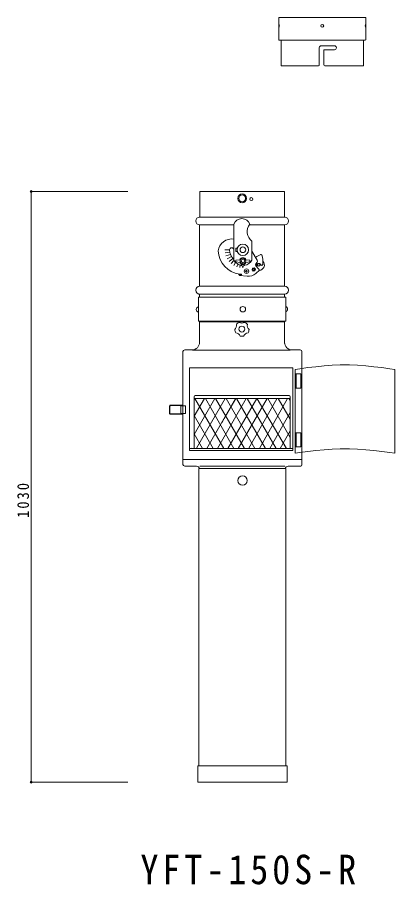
# Model space of a CAD drawing. Units: millimetres, scale not verified. Extents: x -4100 to 2961, y 1396 to 2911.
# Drawn here: x -4100 to -3442, y 1400 to 2911 of the extents above; entities that cross this region are included whole.
import ezdxf

# ---------------------------------------------------------------- set-up
doc = ezdxf.new("R2010")
doc.units = ezdxf.units.MM
doc.header["$LTSCALE"] = 7
doc.header["$PDMODE"] = 32
doc.header["$PDSIZE"] = 3.5
doc.layers.add('F-0', color=7, linetype='Continuous', lineweight=9)
doc.styles.add('ＭＳ ゴシック', font='')
doc.styles.get('ＭＳ ゴシック').set_extended_font_data('MS Gothic')

msp = doc.modelspace()

# ---------------------------------------------------------------- linework, layer by layer
at = {"layer": 'F-0'}
for p, q in [((-3644.258, 2911.382), (-3492.131, 2911.382)), ((-3644.258, 2872.856), (-3644.258, 2911.382)), ((-3644.258, 2903.052), (-3644.258, 2891.802)), ((-3492.131, 2911.382), (-3492.131, 2872.856)), ((-3641.294, 2871.868), (-3643.27, 2871.868)), ((-3642.282, 2871.868), (-3494.106, 2871.868)), ((-3639.844, 2871.667), (-3639.844, 2826.72)), ((-3573.396, 2828.367), (-3573.396, 2858.418)), ((-3570.104, 2861.711), (-3546.911, 2861.711)), ((-3543.618, 2858.089), (-3543.618, 2858.418)), ((-3496.408, 2871.781), (-3496.408, 2826.72)), ((-3495.094, 2871.868), (-3493.118, 2871.868)), ((-3546.911, 2854.796), (-3565.494, 2854.796)), ((-3565.494, 2828.367), (-3565.494, 2854.796)), ((-3575.043, 2826.72), (-3639.844, 2826.72)), ((-3563.847, 2826.72), (-3496.408, 2826.72)), ((-4076.271, 1578.541), (-4076.271, 2607.904)), ((-3782.128, 2563.352), (-3782.128, 2607.904)), ((-3782.128, 2607.904), (-3633.952, 2607.904)), ((-3633.952, 2563.352), (-3633.952, 2607.904)), ((-3632.964, 2563.352), (-3783.116, 2563.352)), ((-3782.346, 2549.254), (-3782.346, 2442.882)), ((-3723.249, 2549.522), (-3782.128, 2549.522)), ((-3722.571, 2487.942), (-3722.571, 2550.669)), ((-3633.952, 2549.522), (-3694.746, 2549.522)), ((-3634.122, 2549.254), (-3634.122, 2443.075)), ((-3690.96, 2487.942), (-3690.96, 2521.528)), ((-3729.973, 2506.217), (-3738.153, 2506.217)), ((-3729.62, 2502.187), (-3737.676, 2500.766)), ((-3728.573, 2498.279), (-3736.26, 2495.482)), ((-3726.864, 2494.613), (-3733.947, 2490.523)), ((-3719.113, 2503.5), (-3719.113, 2508.933)), ((-3716.263, 2508.933), (-3719.113, 2508.933)), ((-3716.263, 2503.5), (-3719.113, 2503.5)), ((-3681.705, 2487.922), (-3691.104, 2504.031)), ((-3724.543, 2491.299), (-3730.809, 2486.041)), ((-3722.37, 2487.619), (-3726.941, 2482.173)), ((-3719.51, 2484.143), (-3722.459, 2479.034)), ((-3719.107, 2485.032), (-3711.705, 2484.044)), ((-3715.796, 2481.406), (-3717.5, 2476.722)), ((-3711.449, 2479.654), (-3712.216, 2475.306)), ((-3694.423, 2485.032), (-3701.826, 2484.044)), ((-3684.048, 2481.861), (-3681.919, 2484.617)), ((-3674.736, 2479.545), (-3676.12, 2481.145)), ((-3706.765, 2477.075), (-3706.765, 2474.829)), ((-3701.997, 2468.468), (-3701.958, 2469.455)), ((-3701.01, 2468.428), (-3701.997, 2468.468)), ((-3700.971, 2469.415), (-3701.958, 2469.455)), ((-3701.05, 2467.441), (-3701.01, 2468.428)), ((-3700.063, 2467.401), (-3701.05, 2467.441)), ((-3700.971, 2469.415), (-3700.931, 2470.402)), ((-3699.944, 2470.362), (-3700.931, 2470.402)), ((-3700.063, 2467.401), (-3700.023, 2468.388)), ((-3699.036, 2468.348), (-3700.023, 2468.388)), ((-3699.984, 2469.375), (-3699.944, 2470.362)), ((-3698.997, 2469.335), (-3699.984, 2469.375)), ((-3699.036, 2468.348), (-3698.997, 2469.335)), ((-3684.078, 2464.874), (-3677.452, 2470.605)), ((-3679.516, 2472.991), (-3683.945, 2478.111)), ((-3677.452, 2470.605), (-3679.516, 2472.991)), ((-3713.72, 2463.587), (-3709.07, 2463.798)), ((-3713.675, 2462.6), (-3713.72, 2463.587)), ((-3712.783, 2461.672), (-3712.677, 2462.645)), ((-3699.156, 2460.177), (-3712.783, 2461.672)), ((-3782.329, 2442.924), (-3634.111, 2442.924)), ((-3784.417, 2423.489), (-3631.938, 2423.489)), ((-3784.417, 2381.745), (-3784.417, 2423.489)), ((-3720.388, 2428.933), (-3784.104, 2428.933)), ((-3782.346, 2428.931), (-3782.346, 2424.254)), ((-3633.952, 2428.933), (-3720.388, 2428.933)), ((-3634.122, 2429.125), (-3634.122, 2424.254)), ((-3631.938, 2423.489), (-3631.938, 2381.745)), ((-3784.417, 2381.745), (-3631.938, 2381.745)), ((-3782.328, 2380.427), (-3633.952, 2380.427)), ((-3782.328, 2344.853), (-3782.328, 2380.427)), ((-3633.952, 2342.976), (-3633.952, 2380.427)), ((-3633.952, 2371.135), (-3633.952, 2343.32)), ((-3811.269, 2132.077), (-3811.269, 2328.718)), ((-3795.499, 2331.682), (-3808.306, 2331.682)), ((-3794.464, 2331.237), (-3624.464, 2331.237)), ((-3620.781, 2331.682), (-3606.786, 2331.682)), ((-3603.823, 2300.719), (-3603.823, 2328.718)), ((-3615.692, 2297.817), (-3615.692, 2151.617)), ((-3603.823, 2154.518), (-3603.823, 2300.719)), ((-3441.832, 2297.817), (-3441.832, 2151.617)), ((-3615.481, 2265.324), (-3615.481, 2290.02)), ((-3615.481, 2285.08), (-3613.505, 2285.08)), ((-3613.505, 2290.02), (-3613.505, 2265.324)), ((-3613.505, 2270.263), (-3615.481, 2270.263)), ((-3605.603, 2265.324), (-3615.481, 2265.324)), ((-3791.875, 2250.223), (-3791.875, 2159.955)), ((-3791.875, 2247.259), (-3623.942, 2247.259)), ((-3755.59, 2247.259), (-3791.875, 2184.412)), ((-3773.841, 2247.259), (-3791.875, 2216.023)), ((-3790.514, 2246.823), (-3740.134, 2159.894)), ((-3789.899, 2252.198), (-3625.918, 2252.198)), ((-3737.426, 2247.276), (-3787.806, 2160.346)), ((-3772.014, 2246.993), (-3722.622, 2160.063)), ((-3719.397, 2246.823), (-3769.777, 2159.894)), ((-3731.679, 2207.892), (-3754.408, 2247.259)), ((-3719.089, 2247.259), (-3739.454, 2211.987)), ((-3685.752, 2159.955), (-3736.157, 2247.259)), ((-3682.588, 2247.259), (-3732.993, 2159.955)), ((-3700.839, 2247.259), (-3726.17, 2203.384)), ((-3667.502, 2159.955), (-3717.907, 2247.259)), ((-3664.338, 2247.259), (-3714.742, 2159.955)), ((-3699.544, 2246.924), (-3648.544, 2159.924)), ((-3647.447, 2246.415), (-3696.447, 2160.415)), ((-3681.524, 2246.633), (-3630.524, 2159.633)), ((-3628.629, 2246.924), (-3677.629, 2159.924)), ((-3623.942, 2179.34), (-3663.155, 2247.259)), ((-3623.942, 2210.951), (-3644.904, 2247.259)), ((-3623.942, 2242.562), (-3626.654, 2247.259)), ((-3623.942, 2250.223), (-3623.942, 2159.955)), ((-3834.946, 2221.178), (-3834.946, 2233.823)), ((-3834.156, 2221.178), (-3834.156, 2233.823)), ((-3833.366, 2235.403), (-3812.818, 2235.403)), ((-3833.366, 2234.613), (-3812.818, 2234.613)), ((-3814.76, 2234.257), (-3814.76, 2220.822)), ((-3806.857, 2234.257), (-3814.76, 2234.257)), ((-3806.857, 2234.257), (-3806.857, 2220.822)), ((-3623.942, 2222.394), (-3659.991, 2159.955)), ((-3833.366, 2220.388), (-3812.818, 2220.388)), ((-3833.366, 2219.598), (-3812.818, 2219.598)), ((-3814.76, 2220.822), (-3806.857, 2220.822)), ((-3758.754, 2159.955), (-3791.875, 2217.321)), ((-3739.454, 2211.987), (-3743.597, 2204.81)), ((-3704.003, 2159.955), (-3731.679, 2207.892)), ((-3726.17, 2203.384), (-3751.244, 2159.955)), ((-3777.005, 2159.955), (-3791.875, 2185.711)), ((-3631.001, 2159.955), (-3648.139, 2189.641)), ((-3623.942, 2190.783), (-3641.74, 2159.955)), ((-3615.516, 2187.461), (-3605.637, 2187.461)), ((-3615.516, 2162.765), (-3615.516, 2187.461)), ((-3615.516, 2182.522), (-3613.54, 2182.522)), ((-3613.54, 2187.461), (-3613.54, 2162.765)), ((-3605.637, 2187.461), (-3605.637, 2162.765)), ((-3613.54, 2167.704), (-3615.516, 2167.704)), ((-3605.637, 2162.765), (-3615.516, 2162.765)), ((-3800.03, 2156.596), (-3619.68, 2156.596)), ((-3796.998, 2161.467), (-3796.998, 2161.587)), ((-3603.823, 2131.172), (-3603.823, 2154.518)), ((-3603.823, 2140.968), (-3811.269, 2140.968)), ((-3787.561, 2129.114), (-3808.306, 2129.114)), ((-3783.537, 1607.153), (-3783.537, 2124.793)), ((-3633.458, 2129.114), (-3781.634, 2129.114)), ((-3631.498, 1607.282), (-3631.498, 2124.793)), ((-3605.881, 2129.114), (-3627.531, 2129.114)), ((-3785.286, 1607.019), (-3785.286, 1578.541)), ((-3785.286, 1578.541), (-3629.635, 1578.541))]:
    msp.add_line(p, q, dxfattribs=at)
at = {"layer": 'F-0', "color": 4}
for p, q in [((-4076.271, 2607.904), (-3907.435, 2607.904)), ((-4076.271, 1578.541), (-3907.435, 1578.541))]:
    msp.add_line(p, q, dxfattribs=at)
at = {"layer": 'F-0'}
for points in [[(-3719.107, 2485.032), (-3719.107, 2487.995), (-3711.705, 2488.983)], [(-3709.482, 2479.252), (-3706.765, 2477.075), (-3704.049, 2479.252)], [(-3694.423, 2485.032), (-3694.423, 2487.995), (-3701.826, 2488.983)], [(-3713.675, 2462.6), (-3709.025, 2462.811), (-3709.07, 2463.798)], [(-3800.03, 2300.721), (-3619.68, 2300.721), (-3619.68, 2156.596)], [(-3800.03, 2300.721), (-3800.03, 2161.66), (-3800.03, 2156.596)], [(-3615.692, 2297.817), (-3607.507, 2298.93), (-3593.395, 2300.791), (-3579.283, 2302.492), (-3565.171, 2303.931), (-3551.059, 2305.007), (-3536.947, 2305.618), (-3528.762, 2305.72), (-3520.577, 2305.618), (-3506.465, 2305.007), (-3492.353, 2303.931), (-3478.241, 2302.492), (-3464.129, 2300.791), (-3450.017, 2298.93), (-3441.832, 2297.817)], [(-3615.481, 2290.02), (-3605.603, 2290.02), (-3605.603, 2265.324)], [(-3800.248, 2159.955), (-3795.257, 2159.955), (-3619.897, 2159.955)], [(-3615.692, 2151.617), (-3607.507, 2152.73), (-3593.395, 2154.591), (-3579.283, 2156.292), (-3565.171, 2157.731), (-3551.059, 2158.807), (-3536.947, 2159.418), (-3528.762, 2159.52), (-3520.577, 2159.418), (-3506.465, 2158.807), (-3492.353, 2157.731), (-3478.241, 2156.292), (-3464.129, 2154.591), (-3450.017, 2152.73), (-3441.832, 2151.617)], [(-3631.498, 2124.793), (-3721.58, 2124.793), (-3783.537, 2124.793)], [(-3785.286, 1607.019), (-3629.635, 1607.019), (-3629.635, 1578.541)]]:
    msp.add_lwpolyline(points, dxfattribs=at)
msp.add_lwpolyline([(-3689.791, 2474.299), (-3690.762, 2471.5), (-3688.824, 2469.258), (-3685.913, 2469.817), (-3684.941, 2472.616), (-3686.88, 2474.858)], close=True, dxfattribs=at)
for centre, radius in [((-3568.194, 2896.564), 2.47), ((-3707.908, 2595.927), 7.573), ((-3707.839, 2595.915), 5.927), ((-3692.073, 2594.629), 2.634), ((-3706.765, 2506.217), 9.878), ((-3706.765, 2506.217), 4.939), ((-3706.765, 2486.513), 4.939), ((-3706.765, 2486.513), 2.963), ((-3679.109, 2480.042), 2.47), ((-3679.109, 2480.042), 1.976), ((-3700.497, 2468.901), 3.951), ((-3687.852, 2472.058), 1.482), ((-3706.786, 2402.627), 4.802), ((-3708.466, 2368.036), 5.186), ((-3707.277, 2103.947), 8.232)]:
    msp.add_circle(centre, radius, dxfattribs=at)
for centre, radius, start, end in [((-3643.27, 2872.856), 0.988, 180, 270), ((-3493.118, 2872.856), 0.988, 270, 0), ((-3570.104, 2858.418), 3.293, 90, 180), ((-3546.911, 2858.418), 3.293, 0, 90), ((-3546.911, 2858.089), 3.293, 270, 0), ((-3575.043, 2828.367), 1.646, 270, 0), ((-3563.847, 2828.367), 1.646, 180, 270), ((-3782.128, 2556.437), 6.915, 90, 270), ((-3708.547, 2545.654), 14.893, 19.67743, 160.32256), ((-3633.952, 2556.437), 6.915, 270, 90), ((-3679.579, 2537.708), 19.782, 139.06517, 234.87869), ((-3726.12, 2501.393), 23.75, 81.40654, 172.99953), ((-3726.275, 2506.007), 3.704, 90, 181.22952), ((-3726.275, 2506.007), 3.704, 3.23477, 90), ((-3706.765, 2506.217), 42.971, 182.57289, 262.23984), ((-3706.765, 2506.217), 23.214, 180.51668, 227.08981), ((-3663.733, 2463.789), 35.964, 109.2178, 125.62424), ((-3679.109, 2478.56), 19.51, 73.48132, 80.26373), ((-3674.829, 2496.496), 1.482, 80.26373, 119.82397), ((-3674.829, 2496.496), 1.482, 358.37778, 80.26373), ((-3705.178, 2486.187), 33.504, 350.44992, 19.28555), ((-3706.765, 2497.546), 18.495, 211.28448, 261.55359), ((-3706.765, 2486.513), 5.927, 90, 156.05156), ((-3706.765, 2486.513), 5.927, 203.94843, 336.05156), ((-3706.765, 2486.513), 5.927, 23.94843, 90), ((-3706.765, 2497.546), 18.495, 278.4464, 328.7155), ((-3681.703, 2480.05), 2.963, 142.30957, 220.8582), ((-3679.109, 2478.56), 3.951, 45, 220.8582), ((-3684.264, 2486.429), 2.963, 322.30957, 30.26373), ((-3679.109, 2480.042), 9.878, 277.19296, 41.19754), ((-3673.616, 2480.515), 1.482, 220.8582, 4.3978), ((-3697.002, 2479.816), 19.757, 263.74202, 310.8582), ((-3782.128, 2435.847), 6.915, 90, 270), ((-3633.952, 2435.847), 6.915, 270, 90), ((-3783.346, 2402.328), 4.802, 104.93142, 258.69007), ((-3633.516, 2402.926), 4.802, 288.43495, 70.34618), ((-3727.49, 2374.217), 9.631, 312.17187, 11.82813), ((-3708.466, 2368.036), 12.595, 112.35627, 139.64373), ((-3708.466, 2388.04), 9.631, 240.17187, 299.82813), ((-3708.466, 2368.036), 12.595, 40.35627, 67.64373), ((-3689.441, 2374.217), 9.631, 168.17187, 227.82813), ((-3708.466, 2368.036), 12.595, 184.35627, 211.64373), ((-3720.224, 2351.852), 9.631, 24.17187, 83.82813), ((-3696.708, 2351.852), 9.631, 96.17187, 155.82813), ((-3708.503, 2368.036), 12.595, 328.35627, 355.64373), ((-3708.466, 2368.036), 12.595, 328.35627, 355.64373), ((-3795.499, 2344.853), 13.171, 270, 0), ((-3708.466, 2368.036), 12.595, 256.35627, 283.64373), ((-3620.781, 2344.853), 13.171, 180, 270), ((-3808.306, 2328.718), 2.963, 90, 180), ((-3606.786, 2328.718), 2.963, 0, 90), ((-3789.899, 2250.223), 1.976, 90, 180), ((-3625.918, 2250.223), 1.976, 0, 90), ((-3833.366, 2233.823), 1.581, 90, 180), ((-3833.366, 2233.823), 0.79, 90, 180), ((-3812.818, 2233.823), 1.581, 15.93796, 90), ((-3812.818, 2233.823), 0.79, 33.31165, 90), ((-3833.366, 2221.178), 1.581, 180, 270), ((-3833.366, 2221.178), 0.79, 180, 270), ((-3812.818, 2221.178), 0.79, 270, 333.20451), ((-3812.818, 2221.178), 1.581, 270, 346.97339), ((-3808.306, 2132.077), 2.963, 180, 270), ((-3787.561, 2124.175), 4.939, 0, 90), ((-3627.531, 2124.175), 4.939, 90, 180), ((-3605.881, 2131.172), 2.058, 270, 0)]:
    msp.add_arc(centre, radius, start, end, dxfattribs=at)
for centre, start_param, end_param in [((-3644.258, 2896.564), 3.14159265, 6.28318531), ((-3492.131, 2896.564), 0, 3.14159265)]:
    msp.add_ellipse(centre, major_axis=(0, 2.568), ratio=0.5, start_param=start_param, end_param=end_param, dxfattribs=at)
at = {"layer": 'F-0', "color": 1}
for p in [(-4076.271, 2607.904), (-4076.271, 1578.541)]:
    msp.add_point(p, dxfattribs=at)

# ---------------------------------------------------------------- texts
at = {"layer": 'F-0', "insert": (-4079.771, 2038.972), "char_height": 20.53, "attachment_point": 7, "rotation": 90, "style": 'ＭＳ ゴシック'}
msp.add_mtext('\\T1.28;\\W0.9;1030', dxfattribs=at)
at = {"layer": 'F-0', "color": 6, "insert": (-3885.526, 1399.708), "char_height": 51.32, "attachment_point": 7, "style": 'ＭＳ ゴシック'}
msp.add_mtext('\\T1.22;\\W0.9;YFT-150S-R', dxfattribs=at)

doc.saveas('drawing.dxf')
